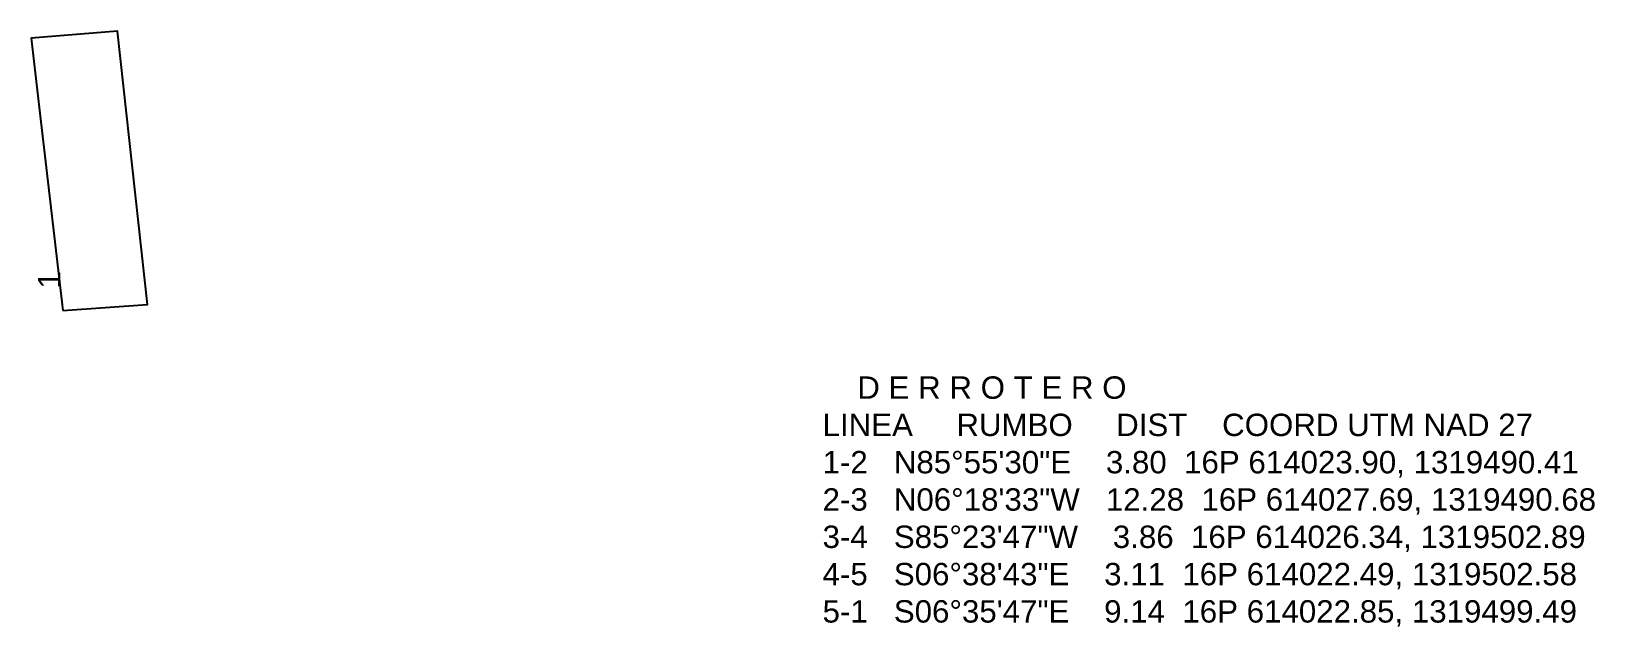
# Model space of a CAD drawing. Header units: millimetres. Extents: x 614022.5 to 614092.3, y 1319476.3 to 1319502.9.
import ezdxf
from ezdxf.enums import TextEntityAlignment as Align

# ---------------------------------------------------------------- set-up
doc = ezdxf.new("R2010")
doc.units = ezdxf.units.MM
doc.styles.get("Standard").update_dxf_attribs({"font": 'arial.ttf'})

msp = doc.modelspace()

# ---------------------------------------------------------------- linework, layer by layer
msp.add_lwpolyline([(614023.9, 1319490.41), (614027.69, 1319490.68), (614026.34, 1319502.89), (614022.49, 1319502.58), (614022.85, 1319499.49)], close=True)

# ---------------------------------------------------------------- texts
msp.add_text('1', height=1, rotation=90).set_placement((614024.087, 1319491.392), align=Align.BOTTOM_LEFT)
at = {"insert": (614057.069, 1319487.468), "char_height": 1, "width": 37.04366, "attachment_point": 1}
msp.add_mtext('      D E R R O T E R O\\P  LINEA     RUMBO     DIST    COORD UTM NAD 27\\P  1-2   N85°55\'30"E    3.80  16P 614023.90, 1319490.41\\P  2-3   N06°18\'33"W   12.28  16P 614027.69, 1319490.68\\P  3-4   S85°23\'47"W    3.86  16P 614026.34, 1319502.89\\P  4-5   S06°38\'43"E    3.11  16P 614022.49, 1319502.58\\P  5-1   S06°35\'47"E    9.14  16P 614022.85, 1319499.49\\P', dxfattribs=at)

doc.saveas('drawing.dxf')
